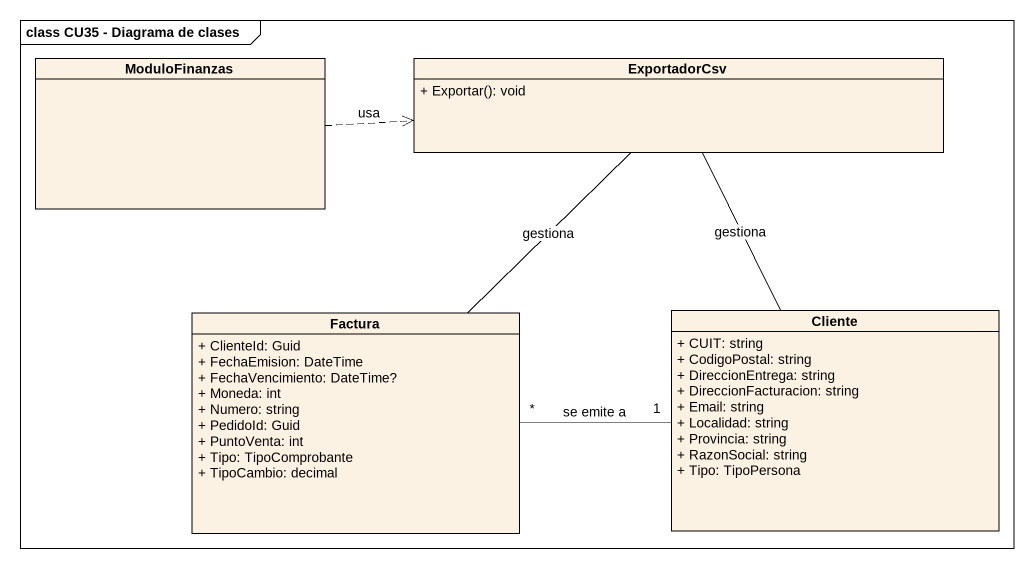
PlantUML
@startuml
mainframe class CU35 - Diagrama de clases
hide circle
hide empty members
skinparam classAttributeIconSize 0
class ModuloFinanzas
class ExportadorCsv {
  + Exportar(): void
}
class Cliente {
  + CUIT: string
  + CodigoPostal: string
  + DireccionEntrega: string
  + DireccionFacturacion: string
  + Email: string
  + Localidad: string
  + Provincia: string
  + RazonSocial: string
  + Tipo: TipoPersona
}
class Factura {
  + ClienteId: Guid
  + FechaEmision: DateTime
  + FechaVencimiento: DateTime?
  + Moneda: int
  + Numero: string
  + PedidoId: Guid
  + PuntoVenta: int
  + Tipo: TipoComprobante
  + TipoCambio: decimal
}
ModuloFinanzas .right.> ExportadorCsv : usa
ExportadorCsv -- Cliente : gestiona
ExportadorCsv -- Factura : gestiona
Factura "*" -right- "1" Cliente : se emite a
@enduml
